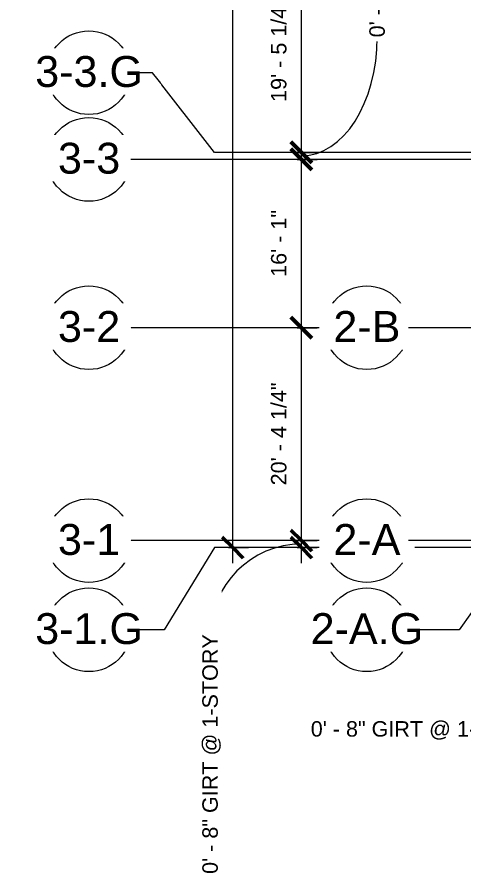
# Model space of a CAD drawing. Header units: inches. Extents: x 21341 to 27231, y -23509 to -20035.
# Drawn here: x 21341 to 21854, y -23174 to -22187 of the extents above; entities that cross this region are included whole.
import ezdxf

# ---------------------------------------------------------------- set-up
doc = ezdxf.new("R2010")
doc.units = ezdxf.units.IN
doc.header["$MEASUREMENT"] = 0
doc.linetypes.add('Grid Line 1_2_', pattern=[0.875, 0.5, -0.125, 0.125, -0.125])
for name, color, linetype, lineweight in [('A-ANNO-DIMS', 211, 'Continuous', 9), ('A-ANNO-DIMS-192', 211, 'Continuous', 9), ('S-GRID', 1, 'Continuous', 9), ('S-GRID-IDEN', 1, 'Continuous', 9)]:
    doc.layers.add(name, color=color, linetype=linetype, lineweight=lineweight)
doc.styles.add('Arial', font='arial.ttf', dxfattribs={"height": 35.407186})
doc.styles.add('Arial_1', font='arial.ttf', dxfattribs={"height": 17.703593})
doc.dimstyles.new('Linear_-_3_32__Arial', dxfattribs={"dimscale": 12, "dimtxt": 18, "dimasz": 2, "dimexe": 1.5, "dimexo": 1, "dimgap": 1, "dimtad": 1, "dimdec": 4, "dimrnd": 0.0625, "dimzin": 1, "dimdsep": 46, "dimlunit": 4, "dimtxsty": 'Arial_1', "dimblk1": 'OBLIQUE', "dimblk2": 'OBLIQUE', "dimsah": 1, "dimcen": 0.09, "dimdle": 1.5, "dimazin": 0, "dimtfac": 1, "dimtdec": 4, "dimtix": 1, "dimtmove": 1, "dimatfit": 3, "dimfxl": 1, "dimtvp": 1, "dimtfill": 1, "dimfrac": 2, "dimtolj": 1, "dimtzin": 0, "dimarcsym": 2})
doc.dimstyles.new('Linear_-_3_32__Arial_1', dxfattribs={"dimscale": 12, "dimtxt": 18, "dimasz": 2, "dimexe": 1.5, "dimexo": 1, "dimgap": 1, "dimtad": 1, "dimdec": 4, "dimrnd": 0.0625, "dimzin": 1, "dimdsep": 46, "dimlunit": 4, "dimtxsty": 'Arial_1', "dimblk1": 'OBLIQUE', "dimblk2": 'OBLIQUE', "dimsah": 1, "dimcen": 0.09, "dimdle": 1.5, "dimazin": 0, "dimtfac": 1, "dimtdec": 4, "dimtix": 1, "dimtmove": 0, "dimatfit": 3, "dimfxl": 1, "dimtvp": 1, "dimtfill": 1, "dimfrac": 2, "dimtolj": 1, "dimtzin": 0, "dimarcsym": 2})

# ---------------------------------------------------------------- blocks, each defined once
blk = doc.blocks.new('Grid - Grid Head - Circle-14747-First Floor Plan')
at = {"layer": 'S-GRID-IDEN'}
blk.add_circle((0, 0), 0.25, dxfattribs=at)
blk = doc.blocks.new('DIMBLOCK1-First Floor Plan')
at = {"layer": 'A-ANNO-DIMS-192', "lineweight": 50, "transparency": 16777216}
for p, q in [((21667.29, -22787.3), (21655.29, -22775.3)), ((21667.29, -22795.3), (21655.29, -22783.3)), ((21667.29, -22787.3), (21679.29, -22799.3)), ((21667.29, -22795.3), (21679.29, -22807.3))]:
    blk.add_line(p, q, dxfattribs=at)
at = {"layer": 'A-ANNO-DIMS-192', "transparency": 16777216}
for p, q in [((21662.32, -22787.3), (21685.29, -22787.3)), ((21667.29, -22787.3), (21662.32, -22787.3)), ((21667.29, -22813.3), (21667.29, -22787.3)), ((21662.32, -22795.3), (21685.29, -22795.3)), ((21667.29, -22795.3), (21662.32, -22795.3))]:
    blk.add_line(p, q, dxfattribs=at)
blk.add_ellipse((21667.29, -22896.22), major_axis=(0, 104.92), ratio=0.997538, start_param=0, end_param=1.570796, dxfattribs=at)
at = {"layer": 'A-ANNO-DIMS-192', "color": 0, "transparency": 16777216, "insert": (21553.52, -23169.54), "char_height": 17.7036, "width": 327.9877, "attachment_point": 1, "rotation": 90, "line_spacing_factor": 0.938532, "style": 'Arial_1', "bg_fill": 3, "box_fill_scale": 1.25, "bg_fill_color": 0, "bg_fill_transparency": 0}
blk.add_mtext('0\' - 8" GIRT @ 1-STORY', dxfattribs=at)
blk = doc.blocks.new('_Oblique')
at = {"color": 0, "linetype": 'ByBlock', "lineweight": -2}
blk.add_line((-0.5, -0.5), (0.5, 0.5), dxfattribs=at)
blk = doc.blocks.new('DIMBLOCK2-First Floor Plan')
at = {"layer": 'A-ANNO-DIMS-192', "lineweight": 50, "transparency": 16777216}
for p, q in [((21667.29, -22543.05), (21655.29, -22531.05)), ((21667.29, -22543.05), (21679.29, -22555.05)), ((21667.29, -22787.3), (21655.29, -22775.3)), ((21667.29, -22787.3), (21679.29, -22799.3))]:
    blk.add_line(p, q, dxfattribs=at)
at = {"layer": 'A-ANNO-DIMS-192', "transparency": 16777216}
for p, q in [((21662.32, -22543.05), (21685.29, -22543.05)), ((21667.29, -22543.05), (21662.32, -22543.05)), ((21667.29, -22787.3), (21667.29, -22543.05)), ((21662.32, -22787.3), (21685.29, -22787.3)), ((21667.29, -22787.3), (21662.32, -22787.3))]:
    blk.add_line(p, q, dxfattribs=at)
at = {"layer": 'A-ANNO-DIMS-192', "color": 0, "transparency": 16777216, "insert": (21632.33, -22723.89), "char_height": 17.7036, "width": 140.8985, "attachment_point": 1, "rotation": 90, "line_spacing_factor": 0.938532, "style": 'Arial_1', "bg_fill": 3, "box_fill_scale": 1.25, "bg_fill_color": 0, "bg_fill_transparency": 0}
blk.add_mtext('20\' - 4 1/4"', dxfattribs=at)
blk = doc.blocks.new('DIMBLOCK3-First Floor Plan')
at = {"layer": 'A-ANNO-DIMS-192', "lineweight": 50, "transparency": 16777216}
for p, q in [((21667.29, -22350.05), (21655.29, -22338.05)), ((21667.29, -22350.05), (21679.29, -22362.05)), ((21667.29, -22543.05), (21655.29, -22531.05)), ((21667.29, -22543.05), (21679.29, -22555.05))]:
    blk.add_line(p, q, dxfattribs=at)
at = {"layer": 'A-ANNO-DIMS-192', "transparency": 16777216}
for p, q in [((21662.32, -22350.05), (21685.29, -22350.05)), ((21667.29, -22350.05), (21662.32, -22350.05)), ((21667.29, -22543.05), (21667.29, -22350.05)), ((21662.32, -22543.05), (21685.29, -22543.05)), ((21667.29, -22543.05), (21662.32, -22543.05))]:
    blk.add_line(p, q, dxfattribs=at)
at = {"layer": 'A-ANNO-DIMS-192', "color": 0, "transparency": 16777216, "insert": (21632.33, -22484.77), "char_height": 17.704, "width": 91.7169, "attachment_point": 1, "rotation": 90, "line_spacing_factor": 0.938532, "style": 'Arial_1', "bg_fill": 3, "box_fill_scale": 1.25, "bg_fill_color": 0, "bg_fill_transparency": 0}
blk.add_mtext('16\' - 1"', dxfattribs=at)
blk = doc.blocks.new('DIMBLOCK4-First Floor Plan')
at = {"layer": 'A-ANNO-DIMS-192', "lineweight": 50, "transparency": 16777216}
for p, q in [((21667.29, -22342.05), (21655.29, -22330.05)), ((21667.29, -22350.05), (21655.29, -22338.05)), ((21667.29, -22342.05), (21679.29, -22354.05)), ((21667.29, -22350.05), (21679.29, -22362.05))]:
    blk.add_line(p, q, dxfattribs=at)
at = {"layer": 'A-ANNO-DIMS-192', "transparency": 16777216}
for p, q in [((21662.32, -22342.05), (21685.29, -22342.05)), ((21667.29, -22342.05), (21662.32, -22342.05)), ((21667.29, -22350.05), (21667.29, -22342.05)), ((21662.32, -22350.05), (21685.29, -22350.05)), ((21667.29, -22350.05), (21662.32, -22350.05))]:
    blk.add_line(p, q, dxfattribs=at)
blk.add_ellipse((21667.29, -22210.08), major_axis=(0, 135.98), ratio=0.639978, start_param=3.141593, end_param=4.712389, dxfattribs=at)
at = {"layer": 'A-ANNO-DIMS-192', "color": 0, "transparency": 16777216, "insert": (21745.2, -22210.08), "char_height": 17.7036, "width": 337.9569, "attachment_point": 1, "rotation": 90, "line_spacing_factor": 0.938532, "style": 'Arial_1', "bg_fill": 3, "box_fill_scale": 1.25, "bg_fill_color": 0, "bg_fill_transparency": 0}
blk.add_mtext('0\' - 8" GIRT @ PARAPET', dxfattribs=at)
blk = doc.blocks.new('DIMBLOCK5-First Floor Plan')
at = {"layer": 'A-ANNO-DIMS-192', "lineweight": 50, "transparency": 16777216}
for p, q in [((21667.29, -22108.8), (21655.29, -22096.8)), ((21667.29, -22108.8), (21679.29, -22120.8)), ((21667.29, -22342.05), (21655.29, -22330.05)), ((21667.29, -22342.05), (21679.29, -22354.05))]:
    blk.add_line(p, q, dxfattribs=at)
at = {"layer": 'A-ANNO-DIMS-192', "transparency": 16777216}
for p, q in [((21662.32, -22108.8), (21685.29, -22108.8)), ((21667.29, -22108.8), (21662.32, -22108.8)), ((21667.29, -22342.05), (21667.29, -22108.8)), ((21662.32, -22342.05), (21685.29, -22342.05)), ((21667.29, -22342.05), (21662.32, -22342.05))]:
    blk.add_line(p, q, dxfattribs=at)
at = {"layer": 'A-ANNO-DIMS-192', "color": 0, "transparency": 16777216, "insert": (21632.33, -22284.14), "char_height": 17.7036, "width": 140.8985, "attachment_point": 1, "rotation": 90, "line_spacing_factor": 0.938532, "style": 'Arial_1', "bg_fill": 3, "box_fill_scale": 1.25, "bg_fill_color": 0, "bg_fill_transparency": 0}
blk.add_mtext('19\' - 5 1/4"', dxfattribs=at)
blk = doc.blocks.new('DIMBLOCK14-First Floor Plan')
at = {"layer": 'A-ANNO-DIMS-192', "lineweight": 50, "transparency": 16777216}
for p, q in [((22061.64, -22939.32), (22073.64, -22927.32)), ((22069.64, -22939.32), (22081.64, -22927.32)), ((22061.64, -22939.32), (22049.64, -22951.32)), ((22069.64, -22939.32), (22057.64, -22951.32))]:
    blk.add_line(p, q, dxfattribs=at)
at = {"layer": 'A-ANNO-DIMS-192', "transparency": 16777216}
for p, q in [((22061.64, -22934.35), (22061.64, -22957.32)), ((22061.64, -22939.32), (22061.64, -22934.35)), ((22069.64, -22934.35), (22069.64, -22957.32)), ((22069.64, -22939.32), (22069.64, -22934.35)), ((22043.64, -22939.32), (22069.64, -22939.32))]:
    blk.add_line(p, q, dxfattribs=at)
blk.add_ellipse((21951.28, -22939.32), major_axis=(114.36, 0), ratio=0.560746, start_param=4.712389, end_param=6.283185, dxfattribs=at)
at = {"layer": 'A-ANNO-DIMS-192', "color": 0, "transparency": 16777216, "insert": (21677.96, -22994.33), "char_height": 17.7036, "width": 327.9877, "attachment_point": 1, "line_spacing_factor": 0.938532, "style": 'Arial_1', "bg_fill": 3, "box_fill_scale": 1.25, "bg_fill_color": 0, "bg_fill_transparency": 0}
blk.add_mtext('0\' - 8" GIRT @ 1-STORY', dxfattribs=at)
blk = doc.blocks.new('DIMBLOCK45-First Floor Plan')
at = {"layer": 'A-ANNO-DIMS-192', "transparency": 16777216}
for p, q in [((21588.48, -22813.3), (21588.48, -20873.55)), ((21583.51, -20891.55), (21606.48, -20891.55)), ((21588.48, -20891.55), (21583.51, -20891.55)), ((21583.51, -22795.3), (21606.48, -22795.3)), ((21588.48, -22795.3), (21583.51, -22795.3))]:
    blk.add_line(p, q, dxfattribs=at)
at = {"layer": 'A-ANNO-DIMS-192', "lineweight": 50, "transparency": 16777216}
for p, q in [((21588.48, -20891.55), (21576.48, -20879.55)), ((21588.48, -20891.55), (21600.48, -20903.55)), ((21588.48, -22795.3), (21576.48, -22783.3)), ((21588.48, -22795.3), (21600.48, -22807.3))]:
    blk.add_line(p, q, dxfattribs=at)
at = {"layer": 'A-ANNO-DIMS-192', "color": 0, "transparency": 16777216, "insert": (21553.52, -21908.92), "char_height": 17.7036, "width": 157.1815, "attachment_point": 1, "rotation": 90, "line_spacing_factor": 0.938532, "style": 'Arial_1', "bg_fill": 3, "box_fill_scale": 1.25, "bg_fill_color": 0, "bg_fill_transparency": 0}
blk.add_mtext('158\' - 7 3/4"', dxfattribs=at)

msp = doc.modelspace()

# ---------------------------------------------------------------- linework, layer by layer
at = {"layer": 'S-GRID'}
msp.add_line((21915.51852, -22795.30281), (21848.16886, -22889.54217), dxfattribs=at)

# ---------------------------------------------------------------- block references
at = {"layer": 'S-GRID-IDEN', "xscale": 191.9999999999999, "yscale": 191.9999999999999, "zscale": 191.9999999999999}
for p, rotation in [((21423.35909, -22250.60483), 89.9999999999999), ((21423.35909, -22350.05281), 89.9999999999999), ((21423.35909, -22543.05281), 89.99999999999984), ((21742.20666, -22543.05281), 89.9999999999998), ((21423.35909, -22787.30281), 89.99999999999984), ((21742.20666, -22787.30281), 89.9999999999998), ((21423.35909, -22889.54217), 89.99999999999984), ((21742.20666, -22889.54217), 89.9999999999998)]:
    msp.add_blockref('Grid - Grid Head - Circle-14747-First Floor Plan', p, dxfattribs=dict(at, rotation=rotation))

# ---------------------------------------------------------------- dimensions: what is measured, and where the dimension line sits
at = {"layer": 'A-ANNO-DIMS'}
dim = msp.add_linear_dim(base=(21667.29342, -22787.30281), p1=(21650.32286, -22795.30281), p2=(21650.32286, -22787.30281), angle=90, dimstyle='Linear_-_3_32__Arial', override={"dimpost": '<>GIRT @ 1-STORY', "dimfxl": 8}, dxfattribs=at)
dim.commit()
dim.dimension.update_dxf_attribs({"geometry": 'DIMBLOCK1-First Floor Plan', "text_midpoint": (21565.31984, -23005.54736), "dimtype": 160, "text_rotation": 90})

# ---------------------------------------------------------------- next in the draw order: texts
at = {"layer": 'S-GRID-IDEN', "char_height": 35.407186, "attachment_point": 2, "line_spacing_factor": 0.938532, "style": 'Arial', "bg_fill": 3, "box_fill_scale": 1.25, "bg_fill_color": 0, "bg_fill_transparency": 0}
for s, insert, width in [('3-3.G', (21423.55408, -22231.54533), 147.312), ('3-3', (21423.55408, -22330.99331), 85.104), ('3-2', (21423.55408, -22523.99331), 85.104), ('3-1', (21423.55408, -22768.24331), 85.104), ('3-1.G', (21423.55408, -22870.48267), 147.312), ('2-A.G', (21742.40165, -22870.48267), 153.792)]:
    msp.add_mtext(s, dxfattribs=dict(at, insert=insert, width=width))

# ---------------------------------------------------------------- next in the draw order: dimensions: what is measured, and where the dimension line sits
at = {"layer": 'A-ANNO-DIMS'}
dim = msp.add_linear_dim(base=(22069.64023, -22939.32214), p1=(22061.64023, -22922.35158), p2=(22069.64023, -22922.35158), dimstyle='Linear_-_3_32__Arial', override={"dimpost": '<>GIRT @ 1-STORY', "dimfxl": 8}, dxfattribs=at)
dim.commit()
dim.dimension.update_dxf_attribs({"geometry": 'DIMBLOCK14-First Floor Plan', "text_midpoint": (21841.95413, -23006.13067), "dimtype": 160})

# ---------------------------------------------------------------- next in the draw order: linework, layer by layer
at = {"layer": 'S-GRID'}
for p, q in [((21496.42821, -22250.60483), (21471.35909, -22250.60483)), ((21567.35909, -22342.05281), (21496.42821, -22250.60483)), ((21567.35909, -22795.30281), (21509.83109, -22889.54217)), ((21509.83109, -22889.54217), (21471.35909, -22889.54217)), ((21848.16886, -22889.54217), (21790.20666, -22889.54217))]:
    msp.add_line(p, q, dxfattribs=at)
at = {"layer": 'S-GRID', "linetype": 'Grid Line 1_2_'}
for p, q in [((22765.01217, -22350.05281), (21471.35909, -22350.05281)), ((26427.34156, -22543.05281), (21471.35909, -22543.05281))]:
    msp.add_line(p, q, dxfattribs=at)

# ---------------------------------------------------------------- next in the draw order: dimensions: what is measured, and where the dimension line sits
at = {"layer": 'A-ANNO-DIMS'}
dim = msp.add_linear_dim(base=(21667.29342, -22543.05281), p1=(21650.32286, -22787.30281), p2=(21650.32286, -22543.05281), angle=90, dimstyle='Linear_-_3_32__Arial_1', override={"dimpost": '<>', "dimfxl": 244.25}, dxfattribs=at)
dim.commit()
dim.dimension.update_dxf_attribs({"geometry": 'DIMBLOCK2-First Floor Plan', "text_midpoint": (21646.13972, -22665.17781)})

# ---------------------------------------------------------------- next in the draw order: linework, layer by layer
at = {"layer": 'S-GRID', "linetype": 'Grid Line 1_2_'}
for p, q in [((26427.34156, -22787.30281), (21471.35909, -22787.30281)), ((26331.34156, -22795.30281), (21567.35909, -22795.30281))]:
    msp.add_line(p, q, dxfattribs=at)

# ---------------------------------------------------------------- next in the draw order: dimensions: what is measured, and where the dimension line sits
at = {"layer": 'A-ANNO-DIMS'}
dim = msp.add_linear_dim(base=(21667.29342, -22350.05281), p1=(21650.32286, -22543.05281), p2=(21650.32286, -22350.05281), angle=90, dimstyle='Linear_-_3_32__Arial_1', override={"dimpost": '<>', "dimfxl": 193}, dxfattribs=at)
dim.commit()
dim.dimension.update_dxf_attribs({"geometry": 'DIMBLOCK3-First Floor Plan', "text_midpoint": (21646.25445, -22446.55281)})

# ---------------------------------------------------------------- next in the draw order: texts
at = {"layer": 'S-GRID-IDEN', "char_height": 35.407186, "width": 91.584, "attachment_point": 2, "line_spacing_factor": 0.938532, "style": 'Arial', "bg_fill": 3, "box_fill_scale": 1.25, "bg_fill_color": 0, "bg_fill_transparency": 0}
for s, insert in [('2-B', (21742.40165, -22523.99331)), ('2-A', (21742.40165, -22768.24331))]:
    msp.add_mtext(s, dxfattribs=dict(at, insert=insert))

# ---------------------------------------------------------------- next in the draw order: dimensions: what is measured, and where the dimension line sits
at = {"layer": 'A-ANNO-DIMS'}
dim = msp.add_linear_dim(base=(21667.29342, -22342.05281), p1=(21650.32286, -22350.05281), p2=(21650.32286, -22342.05281), angle=90, dimstyle='Linear_-_3_32__Arial', override={"dimpost": '<>GIRT @ PARAPET', "dimfxl": 8}, dxfattribs=at)
dim.commit()
dim.dimension.update_dxf_attribs({"geometry": 'DIMBLOCK4-First Floor Plan', "text_midpoint": (21756.99944, -22041.09685), "dimtype": 160, "text_rotation": 90})

# ---------------------------------------------------------------- next in the draw order: linework, layer by layer
at = {"layer": 'S-GRID', "linetype": 'Grid Line 1_2_'}
for p, q in [((26719.06441, -22543.05281), (21790.20666, -22543.05281)), ((26719.06441, -22787.30281), (21790.20666, -22787.30281))]:
    msp.add_line(p, q, dxfattribs=at)

# ---------------------------------------------------------------- next in the draw order: dimensions: what is measured, and where the dimension line sits
at = {"layer": 'A-ANNO-DIMS'}
dim = msp.add_linear_dim(base=(21667.29342, -22108.80281), p1=(21650.32286, -22342.05281), p2=(21650.32286, -22108.80281), angle=90, dimstyle='Linear_-_3_32__Arial_1', override={"dimpost": '<>', "dimfxl": 233.25}, dxfattribs=at)
dim.commit()
dim.dimension.update_dxf_attribs({"geometry": 'DIMBLOCK5-First Floor Plan', "text_midpoint": (21646.13972, -22225.42781)})

# ---------------------------------------------------------------- next in the draw order: linework, layer by layer
at = {"layer": 'S-GRID', "linetype": 'Grid Line 1_2_'}
msp.add_line((22765.01217, -22342.05281), (21567.35909, -22342.05281), dxfattribs=at)

# ---------------------------------------------------------------- next in the draw order: dimensions: what is measured, and where the dimension line sits
at = {"layer": 'A-ANNO-DIMS'}
dim = msp.add_linear_dim(base=(21588.48258, -20891.55281), p1=(21571.51201, -22795.30281), p2=(21571.51201, -20891.55281), angle=90, dimstyle='Linear_-_3_32__Arial_1', override={"dimpost": '<>', "dimfxl": 1903.75}, dxfattribs=at)
dim.commit()
dim.dimension.update_dxf_attribs({"geometry": 'DIMBLOCK45-First Floor Plan', "text_midpoint": (21567.32284, -21843.42781)})

doc.saveas('drawing.dxf')
